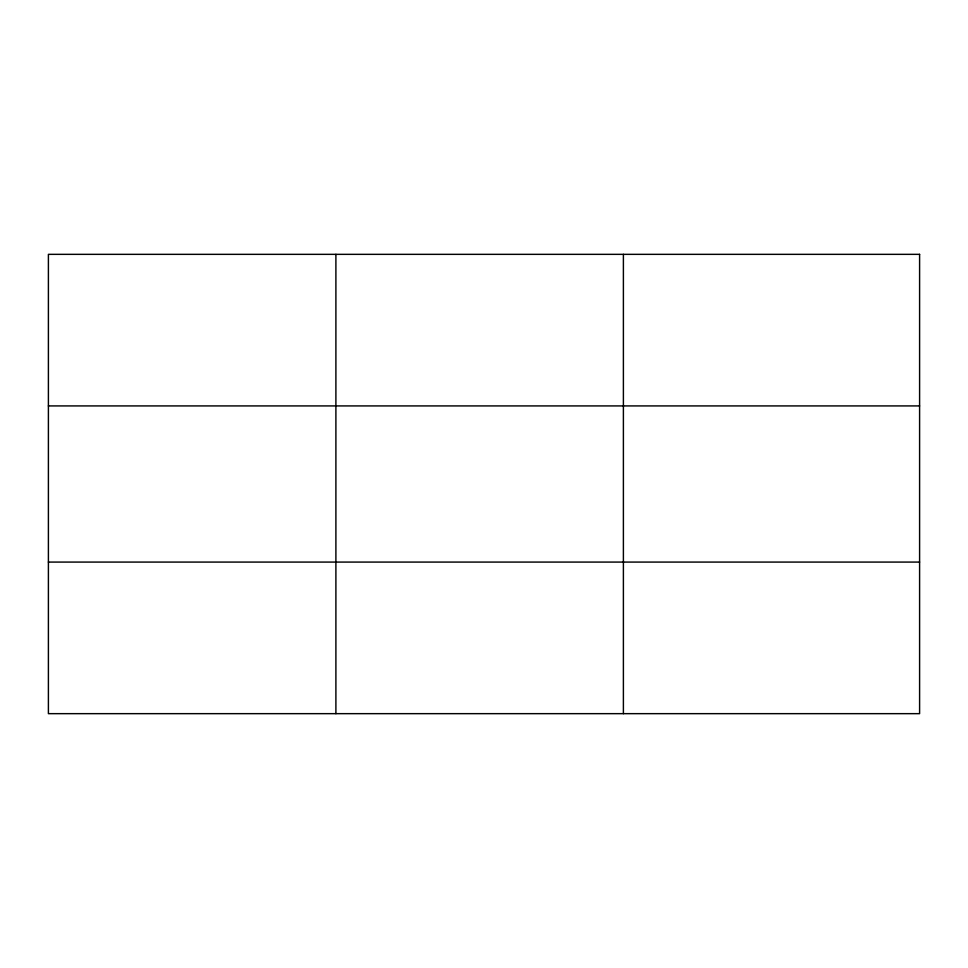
<?xml version="1.0" encoding="UTF-8"?>
<svg xmlns="http://www.w3.org/2000/svg" width="968" height="968" viewBox="0 0 968 968"><rect width="100%" height="100%" fill="white"/><g stroke="black" fill="none" stroke-linecap="round" stroke-linejoin="round"><path stroke-width="1.45" d="M335.896 713.658L335.896 254.342M623.392 713.658L623.392 254.342M48.4 405.919L919.6 405.919M48.4 562.081L919.6 562.081M919.6 254.342L919.6 713.658L48.4 713.658L48.4 254.342L919.6 254.342"/></g></svg>
